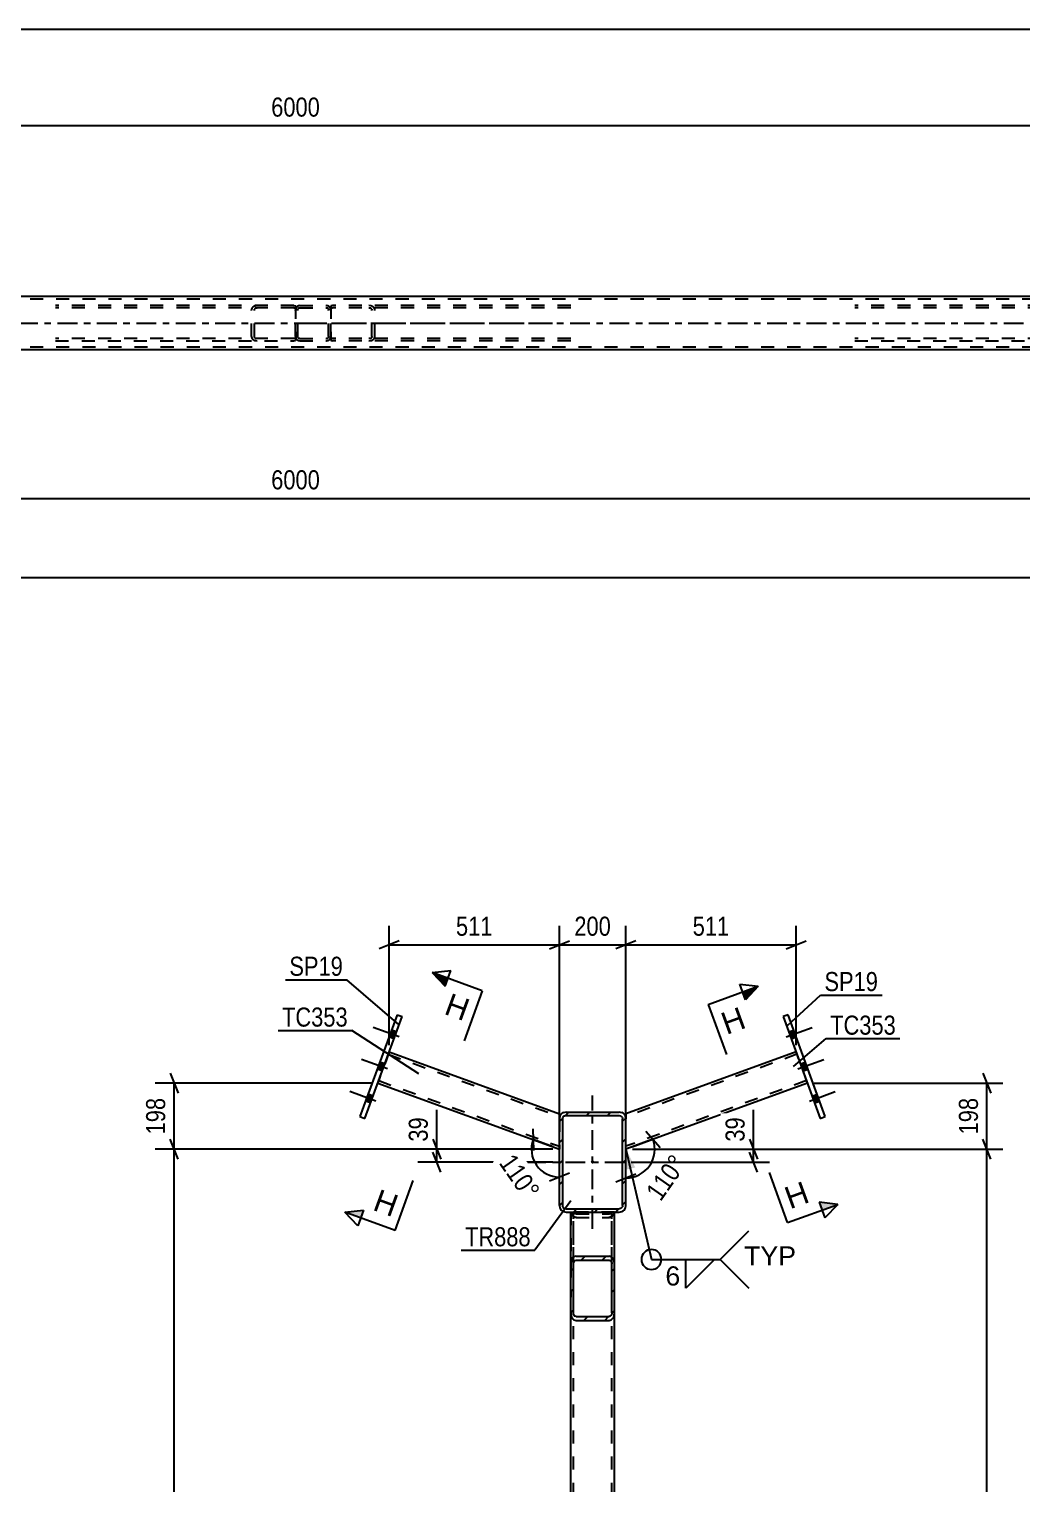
# Model space of a CAD drawing. Header units: millimetres. Extents: x 0 to 1189, y 0 to 841.
# Drawn here: x 172 to 321.1, y 203.5 to 421.9 of the extents above; entities that cross this region are included whole.
import ezdxf

# ---------------------------------------------------------------- set-up
doc = ezdxf.new("R2010")
doc.units = ezdxf.units.MM
doc.linetypes.add('DXK_LINE_DOT2', pattern=[3.9198, 1.9599, -1.9599])
doc.linetypes.add('DXK_LINE_DOT3', pattern=[5.9187, 2.979, -0.9799, 0.9799, -0.9799])
doc.styles.add('Arial', font='ARIAL.TTF', dxfattribs={"height": 0.2})
doc.styles.add('Arial Narrow', font='ARIALN.TTF', dxfattribs={"height": 0.2})

# ---------------------------------------------------------------- blocks, each defined once
blk = doc.blocks.new('Part-761548908-3877 - 3743')
at = {"color": 7, "linetype": 'DXK_LINE_DOT2'}
for p, q in [((259.92, 244.32), (253.32, 244.32)), ((253.32, 244.32), (253.32, 231.55)), ((253.36, 244.32), (253.38, 244.21)), ((253.72, 231.55), (253.72, 244.32)), ((253.83, 244.24), (253.8, 244.32)), ((253.81, 243.58), (253.96, 243.53)), ((253.96, 244.12), (253.83, 244.24)), ((254.12, 244.07), (253.96, 244.12)), ((253.96, 243.53), (254.12, 243.49)), ((254.12, 244.07), (259.12, 244.07)), ((254.12, 243.49), (259.12, 243.49)), ((259.27, 244.12), (259.12, 244.07)), ((259.12, 243.49), (259.42, 243.58)), ((259.4, 244.24), (259.27, 244.12)), ((259.43, 244.32), (259.4, 244.24)), ((259.52, 231.55), (259.52, 244.32)), ((259.85, 244.21), (259.87, 244.32)), ((259.92, 231.55), (259.92, 244.32))]:
    blk.add_line(p, q, dxfattribs=at)
for centre, start, end in [((254.41, 244.45), 193.2949, 235.5336), ((258.82, 244.45), 304.4664, 346.7051)]:
    blk.add_arc(centre, 1.06, start, end, dxfattribs=at)
blk = doc.blocks.new('Part-761548908-3876 - 3743')
at = {"color": 7, "linetype": 'DXK_LINE_DOT2'}
for p, q in [((253.32, 244.32), (259.92, 244.32)), ((253.32, 229.23), (253.32, 244.32)), ((253.72, 99.82), (253.72, 244.32)), ((259.52, 99.82), (259.52, 244.32)), ((259.92, 229.23), (259.92, 244.32)), ((253.32, 99.82), (253.32, 114.9)), ((259.92, 99.82), (259.92, 114.9)), ((259.92, 99.82), (253.32, 99.82))]:
    blk.add_line(p, q, dxfattribs=at)
at = {"color": 2, "linetype": 'Continuous'}
for p, q in [((253.32, 114.9), (253.32, 229.23)), ((259.92, 114.9), (259.92, 229.23))]:
    blk.add_line(p, q, dxfattribs=at)
blk = doc.blocks.new('Bolt-761548908-3751 - 3743')
at = {"linetype": 'Continuous'}
for points in [[(286.07, 271.36), (286.45, 270.33), (287.2, 270.6), (286.82, 271.64)], [(286.07, 271.36), (286.45, 270.33), (287.2, 270.6), (286.82, 271.64)], [(286.07, 271.36), (286.45, 270.33), (287.2, 270.6), (286.82, 271.64)], [(287.82, 266.55), (288.2, 265.51), (288.95, 265.79), (288.58, 266.82)], [(287.82, 266.55), (288.2, 265.51), (288.95, 265.79), (288.58, 266.82)], [(289.58, 261.73), (289.95, 260.7), (290.7, 260.97), (290.33, 262)], [(289.58, 261.73), (289.95, 260.7), (290.7, 260.97), (290.33, 262)], [(289.58, 261.73), (289.95, 260.7), (290.7, 260.97), (290.33, 262)]]:
    blk.add_hatch(color=1, dxfattribs=at).paths.add_polyline_path(points)
at = {"color": 1, "linetype": 'Continuous'}
for p, q in [((285.65, 270.62), (289.55, 272.04)), ((285.65, 270.62), (289.55, 272.04)), ((285.65, 270.62), (289.55, 272.04)), ((286.07, 271.36), (286.82, 271.64)), ((286.07, 271.36), (286.82, 271.64)), ((286.07, 271.36), (286.82, 271.64)), ((286.45, 270.33), (287.2, 270.6)), ((286.45, 270.33), (287.2, 270.6)), ((286.45, 270.33), (287.2, 270.6)), ((287.4, 265.81), (291.3, 267.23)), ((287.4, 265.81), (291.3, 267.23)), ((287.82, 266.55), (288.58, 266.82)), ((287.82, 266.55), (288.58, 266.82)), ((288.2, 265.51), (288.95, 265.79)), ((288.2, 265.51), (288.95, 265.79)), ((289.15, 260.99), (293.05, 262.41)), ((289.15, 260.99), (293.05, 262.41)), ((289.15, 260.99), (293.05, 262.41)), ((289.58, 261.73), (290.33, 262)), ((289.58, 261.73), (290.33, 262)), ((289.58, 261.73), (290.33, 262)), ((289.95, 260.7), (290.7, 260.97)), ((289.95, 260.7), (290.7, 260.97)), ((289.95, 260.7), (290.7, 260.97))]:
    blk.add_line(p, q, dxfattribs=at)
blk = doc.blocks.new('Part-761548908-3847 - 3743')
at = {"linetype": 'Continuous'}
h = blk.add_hatch(dxfattribs=at)
h.set_pattern_fill('', scale=0.7, style=0, pattern_type=0)
h.set_pattern_definition([(45, (251.6154, 245.3153), (-1.57154, 1.57154), [])])
h.paths.add_polyline_path([(251.62, 258.32), (251.62, 245.32), (251.69, 244.93), (251.91, 244.61), (252.23, 244.39), (252.62, 244.32), (260.62, 244.32), (261, 244.39), (261.32, 244.61), (261.54, 244.93), (261.62, 245.32), (261.62, 258.32), (261.54, 258.7), (261.32, 259.02), (261, 259.24), (260.62, 259.32), (252.62, 259.32), (252.23, 259.24), (251.91, 259.02), (251.69, 258.7)])
h.paths.add_polyline_path([(252.26, 258.67), (252.42, 258.78), (252.62, 258.82), (260.62, 258.82), (260.81, 258.78), (260.97, 258.67), (261.08, 258.51), (261.12, 258.32), (261.12, 245.32), (261.08, 245.12), (260.97, 244.96), (260.81, 244.85), (260.62, 244.82), (252.62, 244.82), (252.42, 244.85), (252.26, 244.96), (252.15, 245.12), (252.12, 245.32), (252.12, 258.32), (252.15, 258.51)])
blk.add_hatch(color=30, dxfattribs=at).paths.add_polyline_path([(256.62, 251.72, -1), (256.62, 251.92, -1)])
at = {"color": 7, "linetype": 'DXK_LINE_DOT3'}
for p, q in [((256.62, 241.82), (256.62, 261.82)), ((246.62, 251.82), (266.62, 251.82))]:
    blk.add_line(p, q, dxfattribs=at)
at = {"color": 2, "linetype": 'Continuous'}
for p, q in [((251.69, 258.7), (251.62, 258.32)), ((251.62, 245.32), (251.62, 258.32)), ((252.12, 258.32), (252.15, 258.51)), ((252.12, 245.32), (252.12, 258.32)), ((252.62, 259.32), (252.23, 259.24)), ((252.42, 258.78), (252.62, 258.82)), ((252.62, 259.32), (260.62, 259.32)), ((252.62, 258.82), (260.62, 258.82)), ((261, 259.24), (260.62, 259.32)), ((260.62, 258.82), (260.81, 258.78)), ((261.08, 258.51), (261.12, 258.32)), ((261.12, 245.32), (261.12, 258.32)), ((261.62, 258.32), (261.54, 258.7)), ((261.62, 245.32), (261.62, 258.32)), ((251.62, 245.32), (251.69, 244.93)), ((252.15, 245.12), (252.12, 245.32)), ((252.62, 244.82), (252.42, 244.85)), ((252.62, 244.82), (260.62, 244.82)), ((260.81, 244.85), (260.62, 244.82)), ((261.12, 245.32), (261.08, 245.12)), ((261.54, 244.93), (261.62, 245.32)), ((252.23, 244.39), (252.62, 244.32)), ((252.62, 244.32), (260.62, 244.32)), ((260.62, 244.32), (261, 244.39))]:
    blk.add_line(p, q, dxfattribs=at)
at = {"color": 30, "linetype": 'DXK_LINE_DOT3'}
blk.add_line((256.62, 251.82), (256.62, 251.82), dxfattribs=at)
at = {"color": 30, "linetype": 'Continuous'}
blk.add_circle((256.62, 251.82), 0.1, dxfattribs=at)
at = {"color": 2, "linetype": 'Continuous'}
for centre, radius, start, end in [((252.62, 258.32), 1, 112.5, 157.5), ((252.62, 258.32), 0.5, 112.5, 157.5), ((260.62, 258.32), 0.5, 22.5, 67.5), ((260.62, 258.32), 1, 22.5, 67.5), ((252.62, 245.32), 1, 202.5, 247.5), ((252.62, 245.32), 0.5, 202.5, 247.5), ((260.62, 245.32), 0.5, 292.5, 337.5), ((260.62, 245.32), 1, 292.5, 337.5)]:
    blk.add_arc(centre, radius, start, end, dxfattribs=at)
blk = doc.blocks.new('Part-761548908-3772 - 3743')
at = {"color": 7, "linetype": 'DXK_LINE_DOT2'}
for p, q in [((226.07, 268.38), (224.36, 263.68)), ((225.94, 268), (251.62, 258.66)), ((224.5, 264.06), (251.62, 254.19)), ((251.62, 258.32), (251.62, 253.76))]:
    blk.add_line(p, q, dxfattribs=at)
at = {"color": 2, "linetype": 'Continuous'}
for p, q in [((226.07, 268.38), (251.62, 259.08)), ((224.36, 263.68), (251.62, 253.76)), ((251.62, 259.08), (251.62, 258.32))]:
    blk.add_line(p, q, dxfattribs=at)
blk = doc.blocks.new('Part-761548908-3788 - 3743')
at = {"color": 2, "linetype": 'Continuous'}
for p, q in [((285.98, 273.94), (285.23, 273.66)), ((285.23, 273.66), (290.79, 258.39)), ((291.54, 258.67), (285.98, 273.94)), ((290.79, 258.39), (291.54, 258.67))]:
    blk.add_line(p, q, dxfattribs=at)
blk = doc.blocks.new('Part-761548908-3793 - 3743')
at = {"color": 2, "linetype": 'Continuous'}
for p, q in [((227.25, 273.94), (221.69, 258.67)), ((222.44, 258.39), (228, 273.66)), ((227.25, 273.94), (228, 273.66)), ((221.69, 258.67), (222.44, 258.39))]:
    blk.add_line(p, q, dxfattribs=at)
blk = doc.blocks.new('Part-761548908-3814 - 3743')
at = {"color": 2, "linetype": 'Continuous'}
for p, q in [((287.16, 268.38), (261.62, 259.08)), ((288.87, 263.68), (261.62, 253.76)), ((261.62, 259.08), (261.62, 258.32))]:
    blk.add_line(p, q, dxfattribs=at)
at = {"color": 7, "linetype": 'DXK_LINE_DOT2'}
for p, q in [((287.29, 268), (261.62, 258.66)), ((288.87, 263.68), (287.16, 268.38)), ((288.73, 264.06), (261.62, 254.19)), ((261.62, 259.08), (261.62, 258.83)), ((261.62, 253.76), (261.62, 258.32))]:
    blk.add_line(p, q, dxfattribs=at)
blk = doc.blocks.new('Bolt-761548908-3835 - 3743')
at = {"linetype": 'Continuous'}
for points in [[(226.78, 270.33), (227.16, 271.36), (226.41, 271.64), (226.03, 270.6)], [(226.78, 270.33), (227.16, 271.36), (226.41, 271.64), (226.03, 270.6)], [(226.78, 270.33), (227.16, 271.36), (226.41, 271.64), (226.03, 270.6)], [(225.03, 265.51), (225.41, 266.55), (224.66, 266.82), (224.28, 265.79)], [(225.03, 265.51), (225.41, 266.55), (224.66, 266.82), (224.28, 265.79)], [(223.28, 260.7), (223.65, 261.73), (222.9, 262), (222.53, 260.97)], [(223.28, 260.7), (223.65, 261.73), (222.9, 262), (222.53, 260.97)], [(223.28, 260.7), (223.65, 261.73), (222.9, 262), (222.53, 260.97)]]:
    blk.add_hatch(color=1, dxfattribs=at).paths.add_polyline_path(points)
at = {"color": 1, "linetype": 'Continuous'}
for p, q in [((227.58, 270.62), (223.68, 272.04)), ((227.58, 270.62), (223.68, 272.04)), ((227.58, 270.62), (223.68, 272.04)), ((227.16, 271.36), (226.41, 271.64)), ((227.16, 271.36), (226.41, 271.64)), ((227.16, 271.36), (226.41, 271.64)), ((226.78, 270.33), (226.03, 270.6)), ((226.78, 270.33), (226.03, 270.6)), ((226.78, 270.33), (226.03, 270.6)), ((225.83, 265.81), (221.93, 267.23)), ((225.83, 265.81), (221.93, 267.23)), ((225.41, 266.55), (224.66, 266.82)), ((225.41, 266.55), (224.66, 266.82)), ((225.03, 265.51), (224.28, 265.79)), ((225.03, 265.51), (224.28, 265.79)), ((224.08, 260.99), (220.18, 262.41)), ((224.08, 260.99), (220.18, 262.41)), ((224.08, 260.99), (220.18, 262.41)), ((223.28, 260.7), (222.53, 260.97)), ((223.28, 260.7), (222.53, 260.97)), ((223.28, 260.7), (222.53, 260.97)), ((223.65, 261.73), (222.9, 262)), ((223.65, 261.73), (222.9, 262)), ((223.65, 261.73), (222.9, 262))]:
    blk.add_line(p, q, dxfattribs=at)
blk = doc.blocks.new('Part-761548908-3884 - 3743')
at = {"linetype": 'Continuous'}
h = blk.add_hatch(dxfattribs=at)
h.set_pattern_fill('', scale=0.7, style=0, pattern_type=0)
h.set_pattern_definition([(45, (253.3154, 229.227), (-1.57154, 1.57154), [])])
h.paths.add_polyline_path([(253.32, 236.53), (253.32, 229.23), (253.38, 228.78), (253.55, 228.4), (253.81, 228.15), (254.12, 228.06), (259.12, 228.06), (259.42, 228.15), (259.68, 228.4), (259.85, 228.78), (259.92, 229.23), (259.92, 236.53), (259.85, 236.97), (259.68, 237.35), (259.42, 237.6), (259.12, 237.69), (254.12, 237.69), (253.81, 237.6), (253.55, 237.35), (253.38, 236.97)])
h.paths.add_polyline_path([(253.83, 236.94), (253.96, 237.06), (254.12, 237.11), (259.12, 237.11), (259.27, 237.06), (259.4, 236.94), (259.48, 236.75), (259.52, 236.53), (259.52, 229.23), (259.48, 229), (259.4, 228.81), (259.27, 228.69), (259.12, 228.64), (254.12, 228.64), (253.96, 228.69), (253.83, 228.81), (253.75, 229), (253.72, 229.23), (253.72, 236.53), (253.75, 236.75)])
at = {"color": 2, "linetype": 'Continuous'}
for p, q in [((253.32, 236.53), (253.32, 244.32)), ((259.92, 236.53), (259.92, 244.32)), ((253.38, 236.97), (253.32, 236.53)), ((253.32, 229.23), (253.32, 236.53)), ((253.72, 236.53), (253.75, 236.75)), ((253.72, 229.23), (253.72, 236.53)), ((254.12, 237.69), (253.81, 237.6)), ((253.96, 237.06), (254.12, 237.11)), ((254.12, 237.69), (259.12, 237.69)), ((254.12, 237.11), (259.12, 237.11)), ((259.42, 237.6), (259.12, 237.69)), ((259.12, 237.11), (259.27, 237.06)), ((259.48, 236.75), (259.52, 236.53)), ((259.52, 229.23), (259.52, 236.53)), ((259.92, 236.53), (259.85, 236.97)), ((259.92, 229.23), (259.92, 236.53)), ((253.32, 229.23), (253.38, 228.78)), ((253.75, 229), (253.72, 229.23)), ((253.81, 228.15), (254.12, 228.06)), ((254.12, 228.64), (253.96, 228.69)), ((254.12, 228.64), (259.12, 228.64)), ((254.12, 228.06), (259.12, 228.06)), ((259.27, 228.69), (259.12, 228.64)), ((259.12, 228.06), (259.42, 228.15)), ((259.52, 229.23), (259.48, 229)), ((259.85, 228.78), (259.92, 229.23))]:
    blk.add_line(p, q, dxfattribs=at)
at = {"color": 7, "linetype": 'DXK_LINE_DOT2'}
for p, q in [((253.32, 244.32), (259.92, 244.32)), ((253.38, 244.21), (253.36, 244.32)), ((253.72, 229.23), (253.72, 244.32)), ((253.8, 244.32), (253.83, 244.24)), ((254.12, 243.49), (253.81, 243.58)), ((253.83, 244.24), (253.96, 244.12)), ((253.96, 244.12), (254.12, 244.07)), ((254.12, 244.07), (259.12, 244.07)), ((254.12, 243.49), (259.12, 243.49)), ((259.12, 244.07), (259.27, 244.12)), ((259.42, 243.58), (259.12, 243.49)), ((259.27, 244.12), (259.4, 244.24)), ((259.4, 244.24), (259.43, 244.32)), ((259.52, 229.23), (259.52, 244.32)), ((259.87, 244.32), (259.85, 244.21)), ((253.32, 229.23), (253.32, 236.53)), ((259.92, 229.23), (259.92, 236.53))]:
    blk.add_line(p, q, dxfattribs=at)
for centre, start, end in [((254.41, 244.45), 193.2949, 235.5336), ((258.82, 244.45), 304.4664, 346.7051)]:
    blk.add_arc(centre, 1.06, start, end, dxfattribs=at)
at = {"color": 2, "linetype": 'Continuous'}
for centre, radius, start, end in [((254.41, 236.73), 1.06, 124.4664, 166.7051), ((254.26, 236.63), 0.532, 124.4664, 166.7051), ((258.97, 236.63), 0.532, 13.2949, 55.5336), ((258.82, 236.73), 1.06, 13.2949, 55.5336), ((254.41, 229.02), 1.06, 193.2949, 235.5336), ((254.26, 229.13), 0.532, 193.2949, 235.5336), ((258.97, 229.13), 0.532, 304.4664, 346.7051), ((258.82, 229.02), 1.06, 304.4664, 346.7051)]:
    blk.add_arc(centre, radius, start, end, dxfattribs=at)
blk = doc.blocks.new('Part-761548908-2385 - 2351')
at = {"color": 7, "linetype": 'DXK_LINE_DOT2'}
for p, q in [((703.3, 381.35), (75.66, 381.35)), ((703.3, 381.75), (92.09, 381.75)), ((703.3, 374.15), (75.66, 374.15)), ((337, 373.75), (92.09, 373.75))]:
    blk.add_line(p, q, dxfattribs=at)
at = {"color": 2, "linetype": 'Continuous'}
for p, q in [((332.1, 381.75), (97.22, 381.75)), ((332.1, 373.75), (97.22, 373.75))]:
    blk.add_line(p, q, dxfattribs=at)
at = {"color": 7, "linetype": 'DXK_LINE_DOT3'}
blk.add_line((75.66, 377.75), (703.3, 377.75), dxfattribs=at)
blk = doc.blocks.new('Part-761548908-2459 - 2351')
at = {"color": 7, "linetype": 'DXK_LINE_DOT2'}
for p, q in [((211.76, 380.39), (175.99, 380.39)), ((211.76, 380.07), (175.99, 380.07)), ((206.27, 380.39), (205.93, 380.34)), ((206.1, 380.04), (206.27, 380.07)), ((211.76, 380.39), (212.02, 380.35)), ((211.76, 380.07), (211.93, 380.04)), ((211.93, 380.04), (212.02, 380)), ((212.02, 380.35), (212.02, 375.14)), ((205.46, 379.99), (205.39, 379.75)), ((205.39, 375.75), (205.39, 379.75)), ((205.83, 379.75), (205.86, 379.87)), ((205.83, 375.75), (205.83, 379.75)), ((205.39, 375.75), (205.46, 375.5)), ((205.86, 375.62), (205.83, 375.75)), ((211.76, 375.43), (175.99, 375.43)), ((175.99, 375.11), (211.76, 375.11)), ((205.93, 375.16), (206.27, 375.11)), ((206.27, 375.43), (206.1, 375.45)), ((211.93, 375.45), (211.76, 375.43)), ((211.76, 375.11), (212.02, 375.14)), ((212.02, 375.49), (211.93, 375.45))]:
    blk.add_line(p, q, dxfattribs=at)
for centre, radius, start, end in [((206.13, 379.56), 0.802, 104.5547, 147.5896), ((206.2, 379.65), 0.401, 104.5547, 147.5896), ((206.13, 375.93), 0.802, 212.4104, 255.4453), ((206.2, 375.84), 0.401, 212.4104, 255.4453)]:
    blk.add_arc(centre, radius, start, end, dxfattribs=at)
blk = doc.blocks.new('Part-761548908-2460 - 2351')
at = {"color": 7, "linetype": 'DXK_LINE_DOT2'}
for p, q in [((331.76, 380.39), (295.99, 380.39)), ((331.76, 380.07), (295.99, 380.07)), ((326.27, 380.39), (325.93, 380.34)), ((326.1, 380.04), (326.27, 380.07)), ((331.76, 380.39), (332.02, 380.35)), ((331.76, 380.07), (331.93, 380.04)), ((331.93, 380.04), (332.02, 380)), ((332.02, 380.35), (332.02, 375.14)), ((325.46, 379.99), (325.39, 379.75)), ((325.39, 375.75), (325.39, 379.75)), ((325.83, 379.75), (325.86, 379.87)), ((325.83, 375.75), (325.83, 379.75)), ((325.39, 375.75), (325.46, 375.5)), ((325.86, 375.62), (325.83, 375.75)), ((331.76, 375.43), (295.99, 375.43)), ((295.99, 375.11), (331.76, 375.11)), ((325.93, 375.16), (326.27, 375.11)), ((326.27, 375.43), (326.1, 375.45)), ((331.93, 375.45), (331.76, 375.43)), ((331.76, 375.11), (332.02, 375.14)), ((332.02, 375.49), (331.93, 375.45))]:
    blk.add_line(p, q, dxfattribs=at)
for centre, radius, start, end in [((326.13, 379.56), 0.802, 104.5547, 147.5895), ((326.2, 379.65), 0.401, 104.5547, 147.5895), ((326.13, 375.93), 0.802, 212.4105, 255.4453), ((326.2, 375.84), 0.401, 212.4105, 255.4453)]:
    blk.add_arc(centre, radius, start, end, dxfattribs=at)
blk = doc.blocks.new('Part-761548908-2471 - 2351')
at = {"color": 7, "linetype": 'DXK_LINE_DOT2'}
for p, q in [((217.55, 380.39), (217.3, 380.35)), ((217.3, 380.35), (217.3, 375.14)), ((217.3, 380), (217.39, 380.04)), ((217.39, 380.04), (217.55, 380.07)), ((253.32, 380.39), (217.55, 380.39)), ((253.32, 380.07), (217.55, 380.07)), ((223.38, 380.34), (223.04, 380.39)), ((223.04, 380.07), (223.21, 380.04)), ((223.45, 379.87), (223.48, 379.75)), ((223.48, 375.75), (223.48, 379.75)), ((223.92, 379.75), (223.86, 379.99)), ((223.92, 375.75), (223.92, 379.75)), ((223.48, 375.75), (223.45, 375.62)), ((223.86, 375.5), (223.92, 375.75)), ((217.39, 375.45), (217.3, 375.49)), ((217.3, 375.14), (217.55, 375.11)), ((217.55, 375.43), (217.39, 375.45)), ((253.32, 375.43), (217.55, 375.43)), ((253.32, 375.11), (217.55, 375.11)), ((223.21, 375.45), (223.04, 375.43)), ((223.04, 375.11), (223.38, 375.16))]:
    blk.add_line(p, q, dxfattribs=at)
at = {"color": 7, "linetype": 'DXK_LINE_DOT3'}
blk.add_line((213.45, 377.75), (250.58, 377.75), dxfattribs=at)
at = {"color": 7, "linetype": 'DXK_LINE_DOT2'}
for centre, radius, start, end in [((223.11, 379.65), 0.401, 32.4105, 75.4453), ((223.18, 379.56), 0.802, 32.4105, 75.4453), ((223.11, 375.84), 0.401, 284.5547, 327.5895), ((223.18, 375.93), 0.802, 284.5547, 327.5895)]:
    blk.add_arc(centre, radius, start, end, dxfattribs=at)
blk = doc.blocks.new('Part-761548908-2494 - 2351')
at = {"color": 7, "linetype": 'DXK_LINE_DOT2'}
for p, q in [((212.66, 380.39), (212.41, 380.34)), ((212.53, 380.04), (212.66, 380.07)), ((212.66, 380.39), (216.66, 380.39)), ((212.66, 380.07), (216.66, 380.07)), ((216.9, 380.34), (216.66, 380.39)), ((216.66, 380.07), (216.78, 380.04)), ((212.07, 379.99), (212.02, 379.75)), ((212.02, 375.75), (212.02, 379.75)), ((212.34, 379.75), (212.36, 379.87)), ((212.34, 375.75), (212.34, 379.75)), ((216.95, 379.87), (216.98, 379.75)), ((216.98, 375.75), (216.98, 379.75)), ((217.3, 379.75), (217.25, 379.99)), ((217.3, 375.75), (217.3, 379.75)), ((212.02, 375.75), (212.07, 375.5)), ((212.36, 375.62), (212.34, 375.75)), ((216.98, 375.75), (216.95, 375.62)), ((217.25, 375.5), (217.3, 375.75)), ((212.41, 375.16), (212.66, 375.11)), ((212.66, 375.43), (212.53, 375.45)), ((212.66, 375.43), (216.66, 375.43)), ((212.66, 375.11), (216.66, 375.11)), ((216.78, 375.45), (216.66, 375.43)), ((216.66, 375.11), (216.9, 375.16))]:
    blk.add_line(p, q, dxfattribs=at)
for centre, radius, start, end in [((212.66, 379.75), 0.64, 112.5, 157.5), ((212.66, 379.75), 0.32, 112.5, 157.5), ((216.66, 379.75), 0.32, 22.5, 67.5), ((216.66, 379.75), 0.64, 22.5, 67.5), ((212.66, 375.75), 0.64, 202.5, 247.5), ((212.66, 375.75), 0.32, 202.5, 247.5), ((216.66, 375.75), 0.32, 292.5, 337.5), ((216.66, 375.75), 0.64, 292.5, 337.5)]:
    blk.add_arc(centre, radius, start, end, dxfattribs=at)
blk = doc.blocks.new('StraightDimension-761548908-26600 - 3743')
at = {"color": 7, "linetype": 'Continuous'}
for p, q in [((250.62, 253.76), (230.37, 253.76)), ((232.62, 255.26), (233.82, 252.26)), ((233.22, 251.82), (233.22, 253.76)), ((250.62, 251.82), (230.37, 251.82)), ((233.82, 250.32), (232.62, 253.32))]:
    blk.add_line(p, q, dxfattribs=at)
at = {"color": 0}
blk.add_wipeout([(232.47, 259.14), (228.27, 259.14), (228.27, 254.29), (232.47, 254.29)], dxfattribs=at)
at = {"color": 7, "linetype": 'Continuous'}
blk.add_line((233.22, 253.76), (233.22, 259.67), dxfattribs=at)
blk.add_line((233.22, 253.76), (233.22, 259.67), dxfattribs=at)
at = {"color": 3, "style": 'Arial Narrow'}
blk.add_text('39', height=2.863, rotation=90.0002, dxfattribs=at).set_placement((231.87, 254.89))
blk = doc.blocks.new('StraightDimension-761548908-24748 - 3743')
at = {"color": 7, "linetype": 'Continuous'}
for p, q in [((250.62, 253.76), (190.94, 253.76)), ((194.39, 252.26), (193.19, 255.26)), ((193.79, 90.62), (193.79, 253.76)), ((193.19, 92.12), (194.39, 89.12)), ((236.52, 90.62), (190.94, 90.62))]:
    blk.add_line(p, q, dxfattribs=at)
at = {"color": 0}
blk.add_wipeout([(193.04, 176.45), (188.84, 176.45), (188.84, 167.93), (193.04, 167.93)], dxfattribs=at)
at = {"color": 3, "style": 'Arial Narrow'}
blk.add_text('3263', height=2.863, rotation=90.0002, dxfattribs=at).set_placement((192.44, 168.53))
blk = doc.blocks.new('StraightDimension-761548908-4013 - 3743')
at = {"color": 7, "linetype": 'Continuous'}
for p, q in [((315.21, 265.18), (316.41, 262.18)), ((289.87, 263.68), (318.21, 263.68)), ((315.81, 253.76), (315.81, 263.68)), ((262.62, 253.76), (318.21, 253.76)), ((316.41, 252.26), (315.21, 255.26))]:
    blk.add_line(p, q, dxfattribs=at)
at = {"color": 0}
blk.add_wipeout([(315.06, 262.06), (310.86, 262.06), (310.86, 255.38), (315.06, 255.38)], dxfattribs=at)
at = {"color": 3, "style": 'Arial Narrow'}
blk.add_text('198', height=2.863, rotation=90.0002, dxfattribs=at).set_placement((314.46, 255.98))
blk = doc.blocks.new('StraightDimension-761548908-3987 - 3743')
at = {"color": 7, "linetype": 'Continuous'}
for p, q in [((226.07, 269.38), (226.07, 287.3)), ((251.62, 258.3), (251.62, 287.3)), ((227.57, 285.05), (224.57, 283.85)), ((226.07, 284.45), (251.62, 284.45)), ((250.12, 283.85), (253.12, 285.05))]:
    blk.add_line(p, q, dxfattribs=at)
at = {"color": 0}
blk.add_wipeout([(242.19, 285.2), (242.19, 289.4), (235.5, 289.4), (235.5, 285.2)], dxfattribs=at)
at = {"color": 3, "style": 'Arial Narrow'}
blk.add_text('511', height=2.863, dxfattribs=at).set_placement((236.1, 285.8))
blk = doc.blocks.new('AngleDimension-761548908-24871 - 3743')
at = {"color": 7, "linetype": 'Continuous'}
for p, q in [((247.63, 256.81), (247.73, 253.58)), ((250.68, 254.1), (247.68, 255.2)), ((247.68, 255.2), (251.62, 253.76)), ((251.62, 249.57), (251.62, 253.76)), ((253.12, 250.17), (250.12, 248.97))]:
    blk.add_line(p, q, dxfattribs=at)
blk.add_arc((251.62, 253.76), 4.19, 160, 270, dxfattribs=at)
at = {"color": 0}
blk.add_wipeout([(246.38, 245.04), (249.82, 247.45), (245.07, 254.24), (241.63, 251.83)], dxfattribs=at)
at = {"color": 3, "style": 'Arial Narrow'}
blk.add_text('110°', height=2.863, rotation=-54.9982, dxfattribs=at).set_placement((242.46, 251.68))
blk = doc.blocks.new('StraightDimension-761548908-3967 - 3743')
at = {"color": 7, "linetype": 'Continuous'}
for p, q in [((261.62, 258.3), (261.62, 287.3)), ((287.16, 269.38), (287.16, 287.3)), ((263.12, 285.05), (260.12, 283.85)), ((261.62, 284.45), (287.16, 284.45)), ((285.66, 283.85), (288.66, 285.05))]:
    blk.add_line(p, q, dxfattribs=at)
at = {"color": 0}
blk.add_wipeout([(277.73, 285.2), (277.73, 289.4), (271.04, 289.4), (271.04, 285.2)], dxfattribs=at)
at = {"color": 3, "style": 'Arial Narrow'}
blk.add_text('511', height=2.863, dxfattribs=at).set_placement((271.64, 285.8))
blk = doc.blocks.new('StraightDimension-761548908-3977 - 3743')
at = {"color": 7, "linetype": 'Continuous'}
for p, q in [((251.62, 258.3), (251.62, 287.3)), ((261.62, 258.3), (261.62, 287.3)), ((250.12, 283.85), (253.12, 285.05)), ((251.62, 284.45), (261.62, 284.45)), ((263.12, 285.05), (260.12, 283.85))]:
    blk.add_line(p, q, dxfattribs=at)
at = {"color": 0}
blk.add_wipeout([(259.96, 285.2), (259.96, 289.4), (253.27, 289.4), (253.27, 285.2)], dxfattribs=at)
at = {"color": 3, "style": 'Arial Narrow'}
blk.add_text('200', height=2.863, dxfattribs=at).set_placement((253.87, 285.8))
blk = doc.blocks.new('StraightDimension-761548908-4023 - 3743')
at = {"color": 7, "linetype": 'Continuous'}
for p, q in [((262.62, 253.76), (318.21, 253.76)), ((316.41, 252.26), (315.21, 255.26)), ((315.81, 90.62), (315.81, 253.76)), ((315.21, 92.12), (316.41, 89.12)), ((276.71, 90.62), (318.21, 90.62))]:
    blk.add_line(p, q, dxfattribs=at)
at = {"color": 0}
blk.add_wipeout([(315.06, 176.45), (310.86, 176.45), (310.86, 167.93), (315.06, 167.93)], dxfattribs=at)
at = {"color": 3, "style": 'Arial Narrow'}
blk.add_text('3263', height=2.863, rotation=90.0002, dxfattribs=at).set_placement((314.46, 168.53))
blk = doc.blocks.new('StraightDimension-761548908-24747 - 3743')
at = {"color": 7, "linetype": 'Continuous'}
for p, q in [((193.19, 265.18), (194.39, 262.18)), ((223.36, 263.68), (190.94, 263.68)), ((193.79, 253.76), (193.79, 263.68)), ((250.62, 253.76), (190.94, 253.76)), ((194.39, 252.26), (193.19, 255.26))]:
    blk.add_line(p, q, dxfattribs=at)
at = {"color": 0}
blk.add_wipeout([(193.04, 262.06), (188.84, 262.06), (188.84, 255.38), (193.04, 255.38)], dxfattribs=at)
at = {"color": 3, "style": 'Arial Narrow'}
blk.add_text('198', height=2.863, rotation=90.0002, dxfattribs=at).set_placement((192.44, 255.98))
blk = doc.blocks.new('AngleDimension-761548908-24878 - 3743')
at = {"color": 7, "linetype": 'Continuous'}
for p, q in [((264.6, 256.44), (266.75, 254.03)), ((265.67, 255.24), (261.62, 253.76)), ((261.62, 249.44), (261.62, 253.76)), ((262.56, 254.1), (265.67, 255.24)), ((260.12, 248.84), (263.12, 250.04))]:
    blk.add_line(p, q, dxfattribs=at)
blk.add_arc((261.62, 253.76), 4.32, 270, 20, dxfattribs=at)
at = {"color": 0}
blk.add_wipeout([(271.71, 251.75), (268.27, 254.16), (263.51, 247.37), (266.95, 244.97)], dxfattribs=at)
at = {"color": 3, "style": 'Arial Narrow'}
blk.add_text('110°', height=2.863, rotation=54.9982, dxfattribs=at).set_placement((266.81, 245.8))
blk = doc.blocks.new('StraightDimension-761548908-26611 - 3743')
at = {"color": 7, "linetype": 'Continuous'}
for p, q in [((262.62, 253.76), (283.18, 253.76)), ((280.18, 255.26), (281.38, 252.26)), ((280.78, 251.82), (280.78, 253.76)), ((262.62, 251.82), (283.18, 251.82)), ((281.38, 250.32), (280.18, 253.32))]:
    blk.add_line(p, q, dxfattribs=at)
at = {"color": 0}
blk.add_wipeout([(280.03, 259.14), (275.83, 259.14), (275.83, 254.29), (280.03, 254.29)], dxfattribs=at)
at = {"color": 7, "linetype": 'Continuous'}
blk.add_line((280.78, 253.76), (280.78, 259.67), dxfattribs=at)
blk.add_line((280.78, 253.76), (280.78, 259.67), dxfattribs=at)
at = {"color": 3, "style": 'Arial Narrow'}
blk.add_text('39', height=2.863, rotation=90.0002, dxfattribs=at).set_placement((279.43, 254.89))
blk = doc.blocks.new('StraightDimension-761548908-2500 - 2351')
at = {"color": 7, "linetype": 'Continuous'}
blk.add_line((74.66, 421.9), (715.2, 421.9), dxfattribs=at)
blk = doc.blocks.new('StraightDimension-761548908-2640 - 2351')
at = {"color": 7, "linetype": 'Continuous'}
for p, q in [((92.02, 367.19), (92.02, 344.68)), ((332.03, 368.01), (332.03, 342.85)), ((93.52, 352.06), (90.52, 350.86)), ((330.53, 350.86), (333.53, 352.06)), ((92.02, 351.46), (332.03, 351.46))]:
    blk.add_line(p, q, dxfattribs=at)
at = {"color": 0}
blk.add_wipeout([(216.28, 352.21), (216.28, 356.41), (207.76, 356.41), (207.76, 352.21)], dxfattribs=at)
at = {"color": 0, "linetype": 'Continuous'}
blk.add_wipeout([(331.43, 350.76), (327.23, 350.76), (327.23, 342.25), (331.43, 342.25)], dxfattribs=at)
at = {"color": 3, "style": 'Arial Narrow'}
blk.add_text('6000', height=2.863, dxfattribs=at).set_placement((208.36, 352.81))
at = {"color": 3, "linetype": 'Continuous', "style": 'Arial Narrow'}
blk.add_text('6409', height=2.863, rotation=90.0002, dxfattribs=at).set_placement((330.83, 342.85))
blk = doc.blocks.new('StraightDimension-761548908-2678 - 2351')
at = {"color": 7, "linetype": 'Continuous'}
blk.add_line((75.66, 339.6), (714.2, 339.6), dxfattribs=at)
blk = doc.blocks.new('StraightDimension-761548908-23847 - 2351')
at = {"color": 7, "linetype": 'Continuous'}
for p, q in [((332.03, 388.76), (332.03, 416.03)), ((92.02, 389.28), (92.02, 414.2)), ((93.52, 408.01), (90.52, 406.81)), ((92.02, 407.41), (332.03, 407.41)), ((330.53, 406.81), (333.53, 408.01))]:
    blk.add_line(p, q, dxfattribs=at)
at = {"color": 0, "linetype": 'Continuous'}
blk.add_wipeout([(331.43, 416.63), (327.23, 416.63), (327.23, 408.11), (331.43, 408.11)], dxfattribs=at)
at = {"color": 0}
blk.add_wipeout([(216.28, 408.16), (216.28, 412.36), (207.76, 412.36), (207.76, 408.16)], dxfattribs=at)
at = {"color": 3, "linetype": 'Continuous', "style": 'Arial Narrow'}
blk.add_text('6409', height=2.863, rotation=90.0002, dxfattribs=at).set_placement((330.83, 408.71))
at = {"color": 3, "style": 'Arial Narrow'}
blk.add_text('6000', height=2.863, dxfattribs=at).set_placement((208.36, 408.76))
blk = doc.blocks.new('WeldMark-761548908-24948 - 3743')
at = {"linetype": 'Continuous'}
blk.add_hatch(color=30, dxfattribs=at).paths.add_polyline_path([(261.56, 250.67), (261.62, 253.76), (263.02, 251.01)])
at = {"color": 30, "linetype": 'Continuous'}
blk.add_line((261.62, 253.76), (265.44, 237.2), dxfattribs=at)
at = {"color": 3, "linetype": 'Continuous'}
for q in [(280.04, 241.49), (280.04, 232.92)]:
    blk.add_line((275.76, 237.2), q, dxfattribs=at)
blk.add_arc((265.44, 237.2), 1.5, 90, 270, dxfattribs=at)
at = {"color": 0}
blk.add_wipeout([(269.96, 233.1), (269.96, 236.5), (267.34, 236.5), (267.34, 233.1)], dxfattribs=at)
at = {"color": 30, "linetype": 'Continuous'}
blk.add_line((265.44, 237.2), (275.76, 237.2), dxfattribs=at)
at = {"color": 3, "linetype": 'Continuous'}
for p, q in [((270.62, 237.2), (274.9, 237.2)), ((274.9, 237.2), (270.62, 232.92)), ((270.62, 232.92), (270.62, 237.2))]:
    blk.add_line(p, q, dxfattribs=at)
blk.add_arc((265.44, 237.2), 1.5, 270, 90, dxfattribs=at)
at = {"color": 3, "style": 'Arial'}
blk.add_text('6', height=2.87, dxfattribs=at).set_placement((267.54, 233.3))
at = {"color": 0, "linetype": 'Continuous'}
blk.add_wipeout([(287.13, 236.3), (287.13, 239.3), (279.36, 239.3), (279.36, 236.3)], dxfattribs=at)
blk.add_wipeout([(287.13, 236.3), (287.13, 239.3), (279.36, 239.3), (279.36, 236.3)], dxfattribs=at)
at = {"color": 3, "linetype": 'Continuous', "style": 'Arial'}
blk.add_text('TYP', height=2.865, dxfattribs=at).set_placement((279.36, 236.3))
blk = doc.blocks.new('Mark-761548908-3768 - 3743')
at = {"color": 0}
blk.add_wipeout([(219.85, 272.16), (219.85, 275.16), (209.99, 275.16), (209.99, 272.16)], dxfattribs=at)
blk.add_wipeout([(219.85, 272.16), (219.85, 275.16), (209.99, 275.16), (209.99, 272.16)], dxfattribs=at)
at = {"color": 30, "linetype": 'Continuous'}
for p in [(209.39, 271.56), (230.53, 265.06)]:
    blk.add_line(p, (220.45, 271.56), dxfattribs=at)
at = {"color": 3, "style": 'Arial Narrow'}
blk.add_text('TC353', height=2.863, dxfattribs=at).set_placement((209.99, 272.16))
blk = doc.blocks.new('Mark-761548908-3784 - 3743')
at = {"color": 0}
blk.add_wipeout([(299.46, 277.49), (299.46, 280.49), (291.42, 280.49), (291.42, 277.49)], dxfattribs=at)
blk.add_wipeout([(299.46, 277.49), (299.46, 280.49), (291.42, 280.49), (291.42, 277.49)], dxfattribs=at)
at = {"color": 30, "linetype": 'Continuous'}
for p, q in [((285.89, 272.33), (290.82, 276.89)), ((290.82, 276.89), (300.06, 276.89))]:
    blk.add_line(p, q, dxfattribs=at)
at = {"color": 3, "style": 'Arial Narrow'}
blk.add_text('SP19', height=2.863, dxfattribs=at).set_placement((291.42, 277.49))
blk = doc.blocks.new('Mark-761548908-3789 - 3743')
at = {"color": 0}
blk.add_wipeout([(219.13, 279.79), (219.13, 282.79), (211.09, 282.79), (211.09, 279.79)], dxfattribs=at)
blk.add_wipeout([(219.13, 279.79), (219.13, 282.79), (211.09, 282.79), (211.09, 279.79)], dxfattribs=at)
at = {"color": 30, "linetype": 'Continuous'}
for p in [(210.49, 279.19), (227.55, 272.43)]:
    blk.add_line(p, (219.73, 279.19), dxfattribs=at)
at = {"color": 3, "style": 'Arial Narrow'}
blk.add_text('SP19', height=2.863, dxfattribs=at).set_placement((211.09, 279.79))
blk = doc.blocks.new('SectionMark-761548908-4236 - 3743')
at = {"linetype": 'Continuous'}
blk.add_hatch(color=6, dxfattribs=at).paths.add_polyline_path([(291.06, 244.62), (290.63, 245.79), (293.41, 245.47)])
at = {"color": 6, "linetype": 'Continuous'}
for p, q in [((278.71, 278.55), (281.48, 278.23)), ((293.41, 245.47), (290.63, 245.79)), ((290.63, 245.79), (291.48, 243.44)), ((293.41, 245.47), (291.48, 243.44))]:
    blk.add_line(p, q, dxfattribs=at)
at = {"color": 0, "linetype": 'Continuous'}
for points in [[(279.87, 272.06), (278.67, 275.34), (275.5, 274.19), (276.7, 270.9)], [(289.4, 245.88), (288.2, 249.17), (285.03, 248.01), (286.23, 244.72)]]:
    blk.add_wipeout(points, dxfattribs=at)
at = {"linetype": 'Continuous'}
blk.add_hatch(color=6, dxfattribs=at).paths.add_polyline_path([(279.56, 276.2), (279.13, 277.38), (281.48, 278.23)])
at = {"color": 6, "linetype": 'Continuous'}
for p, q in [((273.97, 275.49), (281.48, 278.23)), ((279.56, 276.2), (278.71, 278.55)), ((281.48, 278.23), (279.56, 276.2)), ((273.97, 275.49), (276.7, 267.98)), ((285.89, 242.74), (283.15, 250.25)), ((285.89, 242.74), (293.41, 245.47))]:
    blk.add_line(p, q, dxfattribs=at)
at = {"color": 3, "linetype": 'Continuous', "style": 'Arial'}
for p in [(276.7, 270.9), (286.23, 244.72)]:
    blk.add_text('H', height=3.34, rotation=20.002, dxfattribs=at).set_placement(p)
blk = doc.blocks.new('Mark-761548908-3810 - 3743')
at = {"color": 0}
blk.add_wipeout([(302.14, 270.95), (302.14, 273.95), (292.28, 273.95), (292.28, 270.95)], dxfattribs=at)
blk.add_wipeout([(302.14, 270.95), (302.14, 273.95), (292.28, 273.95), (292.28, 270.95)], dxfattribs=at)
at = {"color": 30, "linetype": 'Continuous'}
for p, q in [((286.77, 266.15), (291.68, 270.35)), ((291.68, 270.35), (302.74, 270.35))]:
    blk.add_line(p, q, dxfattribs=at)
at = {"color": 3, "style": 'Arial Narrow'}
blk.add_text('TC353', height=2.863, dxfattribs=at).set_placement((292.28, 270.95))
blk = doc.blocks.new('Mark-761548908-3843 - 3743')
at = {"color": 0}
blk.add_wipeout([(247.33, 239.18), (247.33, 242.18), (237.46, 242.18), (237.46, 239.18)], dxfattribs=at)
blk.add_wipeout([(247.33, 239.18), (247.33, 242.18), (237.46, 242.18), (237.46, 239.18)], dxfattribs=at)
at = {"color": 30, "linetype": 'Continuous'}
for p in [(253.32, 246.02), (236.86, 238.58)]:
    blk.add_line(p, (247.93, 238.58), dxfattribs=at)
at = {"color": 3, "style": 'Arial Narrow'}
blk.add_text('TR888', height=2.863, dxfattribs=at).set_placement((237.46, 239.18))
blk = doc.blocks.new('SectionMark-761548908-4238 - 3743')
at = {"linetype": 'Continuous'}
blk.add_hatch(color=6, dxfattribs=at).paths.add_polyline_path([(222.21, 244.6), (221.78, 243.43), (219.43, 244.28)])
at = {"color": 6, "linetype": 'Continuous'}
for p, q in [((232.54, 280.28), (235.31, 280.6)), ((219.43, 244.28), (222.21, 244.6)), ((222.21, 244.6), (221.35, 242.25)), ((221.35, 242.25), (219.43, 244.28))]:
    blk.add_line(p, q, dxfattribs=at)
at = {"color": 0, "linetype": 'Continuous'}
for points in [[(237.32, 272.96), (238.52, 276.25), (235.35, 277.4), (234.15, 274.11)], [(226.61, 243.53), (227.81, 246.82), (224.64, 247.98), (223.44, 244.69)]]:
    blk.add_wipeout(points, dxfattribs=at)
at = {"linetype": 'Continuous'}
blk.add_hatch(color=6, dxfattribs=at).paths.add_polyline_path([(234.89, 279.43), (234.46, 278.25), (232.54, 280.28)])
at = {"color": 6, "linetype": 'Continuous'}
for p, q in [((240.05, 277.55), (232.54, 280.28)), ((232.54, 280.28), (234.46, 278.25)), ((234.46, 278.25), (235.31, 280.6)), ((240.05, 277.55), (237.32, 270.03)), ((226.95, 241.55), (229.69, 249.07)), ((226.95, 241.55), (219.43, 244.28))]:
    blk.add_line(p, q, dxfattribs=at)
at = {"color": 3, "linetype": 'Continuous', "style": 'Arial'}
for p in [(234.15, 274.11), (223.44, 244.69)]:
    blk.add_text('H', height=3.34, rotation=-20.002, dxfattribs=at).set_placement(p)

msp = doc.modelspace()

# ---------------------------------------------------------------- block references
for name in ['StraightDimension-761548908-2500 - 2351', 'Part-761548908-2385 - 2351', 'Part-761548908-2459 - 2351', 'Part-761548908-2494 - 2351', 'Part-761548908-2471 - 2351', 'Part-761548908-2460 - 2351', 'StraightDimension-761548908-2640 - 2351', 'Part-761548908-3793 - 3743', 'Part-761548908-3788 - 3743', 'Bolt-761548908-3835 - 3743', 'Bolt-761548908-3751 - 3743', 'Part-761548908-3772 - 3743', 'Part-761548908-3814 - 3743', 'Part-761548908-3847 - 3743', 'Part-761548908-3877 - 3743', 'Part-761548908-3876 - 3743', 'Part-761548908-3884 - 3743']:
    msp.add_blockref(name, (0, 0))

# ---------------------------------------------------------------- next in the draw order: block references
for name in ['StraightDimension-761548908-23847 - 2351', 'StraightDimension-761548908-2678 - 2351', 'StraightDimension-761548908-4013 - 3743', 'StraightDimension-761548908-26600 - 3743']:
    msp.add_blockref(name, (0, 0))

# ---------------------------------------------------------------- next in the draw order: block references
for name in ['StraightDimension-761548908-3987 - 3743', 'StraightDimension-761548908-3967 - 3743', 'StraightDimension-761548908-24748 - 3743', 'StraightDimension-761548908-4023 - 3743']:
    msp.add_blockref(name, (0, 0))

# ---------------------------------------------------------------- next in the draw order: block references
for name in ['StraightDimension-761548908-3977 - 3743', 'Mark-761548908-3784 - 3743', 'AngleDimension-761548908-24871 - 3743', 'AngleDimension-761548908-24878 - 3743']:
    msp.add_blockref(name, (0, 0))

# ---------------------------------------------------------------- next in the draw order: block references
for name in ['StraightDimension-761548908-24747 - 3743', 'StraightDimension-761548908-26611 - 3743', 'Mark-761548908-3843 - 3743']:
    msp.add_blockref(name, (0, 0))

# ---------------------------------------------------------------- next in the draw order: block references
for name in ['Mark-761548908-3768 - 3743', 'WeldMark-761548908-24948 - 3743']:
    msp.add_blockref(name, (0, 0))

# ---------------------------------------------------------------- next in the draw order: block references
for name in ['Mark-761548908-3789 - 3743', 'SectionMark-761548908-4236 - 3743']:
    msp.add_blockref(name, (0, 0))

# ---------------------------------------------------------------- next in the draw order: block references
for name in ['SectionMark-761548908-4238 - 3743', 'Mark-761548908-3810 - 3743']:
    msp.add_blockref(name, (0, 0))

doc.saveas('drawing.dxf')
